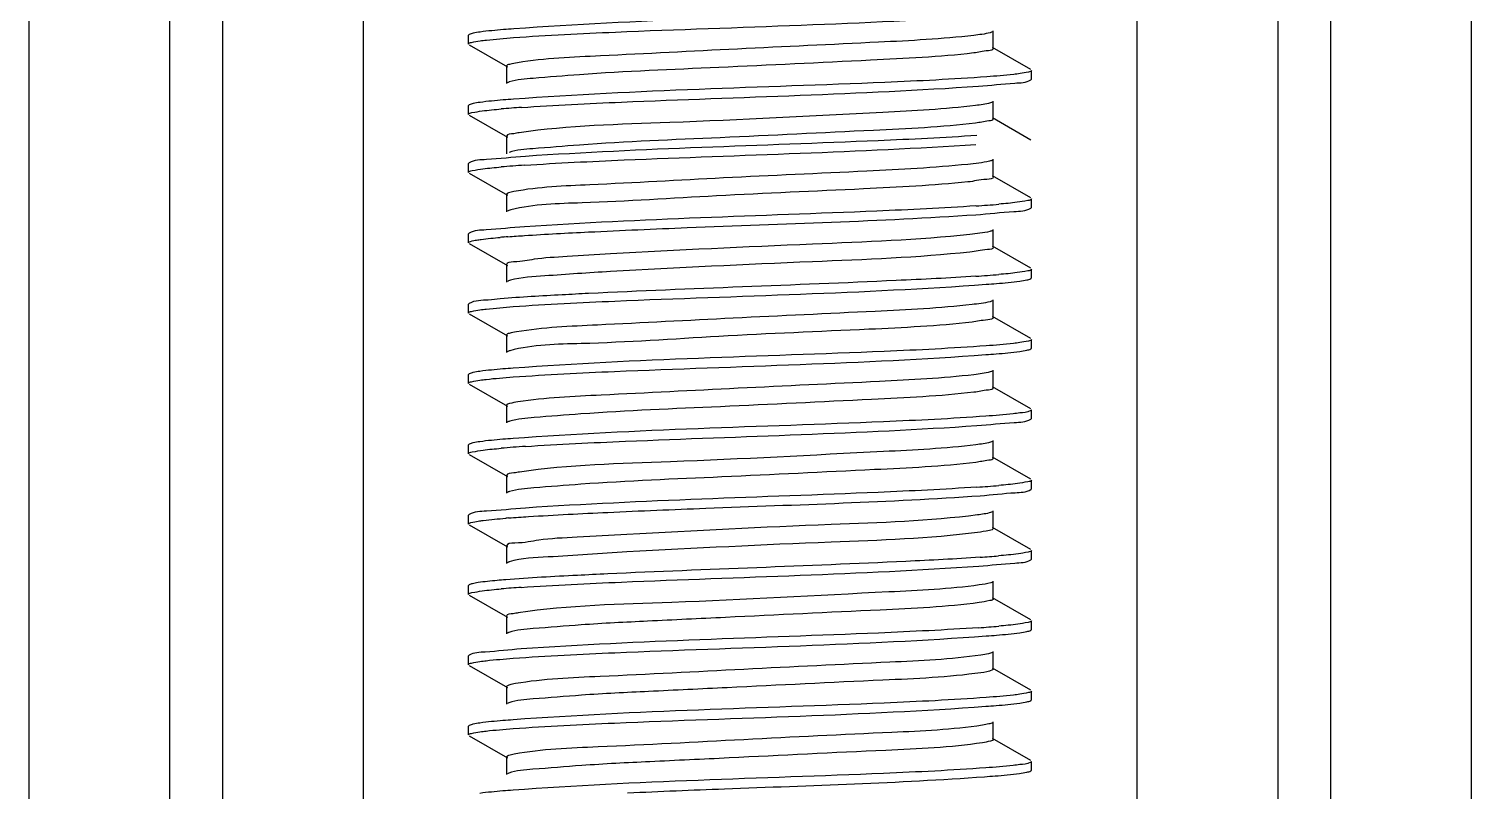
# Model space of a CAD drawing. Extents: x 27938 to 1507990, y 110129 to 923079.
# Drawn here: x 526204 to 526692.2, y 381944.6 to 382202.7 of the extents above; entities that cross this region are included whole.
import ezdxf

# ---------------------------------------------------------------- set-up
doc = ezdxf.new("R2010")
doc.units = 0
doc.header["$LTSCALE"] = 1000
doc.header["$MEASUREMENT"] = 0

msp = doc.modelspace()

# ---------------------------------------------------------------- linework, layer by layer
at = {"linetype": 'Continuous'}
for p, q in [((526204.03, 383675.04), (526204.03, 378934.02)), ((526251.66, 383675.04), (526251.66, 378934.02)), ((526269.52, 383675.04), (526269.52, 378934.02)), ((526317.14, 383675.04), (526317.14, 378934.02)), ((526579.08, 383675.04), (526579.08, 378934.02)), ((526626.71, 383675.04), (526626.71, 378934.02)), ((526644.57, 383675.04), (526644.57, 378934.02)), ((526692.19, 383675.04), (526692.19, 378934.02)), ((526530.47, 382196.03), (526530.47, 382201.98)), ((526353.09, 382200.75), (526352.86, 382200.49)), ((526352.86, 382197.52), (526352.86, 382200.49)), ((526352.86, 382197.52), (526352.86, 382200.49)), ((526353.09, 382197.25), (526366.01, 382189.77)), ((526543.14, 382188.85), (526530.21, 382196.33)), ((526365.75, 382190.07), (526365.75, 382184.12)), ((526543.36, 382185.61), (526543.36, 382188.59)), ((526543.36, 382185.61), (526543.36, 382188.59)), ((526543.14, 382185.35), (526543.36, 382185.61)), ((526530.47, 382172.21), (526530.47, 382178.17)), ((526353.09, 382176.94), (526352.86, 382176.68)), ((526352.86, 382173.7), (526352.86, 382176.68)), ((526352.86, 382173.7), (526352.86, 382176.68)), ((526353.09, 382173.44), (526366.01, 382165.96)), ((526543.14, 382165.03), (526530.21, 382172.52)), ((526365.75, 382166.26), (526365.75, 382160.31)), ((526530.47, 382152.58), (526530.47, 382158.53)), ((526353.09, 382157.3), (526352.86, 382157.04)), ((526352.86, 382154.07), (526352.86, 382157.04)), ((526352.86, 382154.07), (526352.86, 382157.04)), ((526353.09, 382153.81), (526366.01, 382146.32)), ((526543.14, 382145.4), (526530.21, 382152.88)), ((526365.75, 382146.63), (526365.75, 382140.67)), ((526543.36, 382142.16), (526543.36, 382145.14)), ((526543.36, 382142.16), (526543.36, 382145.14)), ((526543.14, 382141.9), (526543.36, 382142.16)), ((526530.47, 382128.77), (526530.47, 382134.72)), ((526353.09, 382133.49), (526352.86, 382133.23)), ((526352.86, 382130.25), (526352.86, 382133.23)), ((526352.86, 382130.25), (526352.86, 382133.23)), ((526353.09, 382129.99), (526366.01, 382122.51)), ((526543.14, 382121.59), (526530.21, 382129.07)), ((526365.75, 382122.81), (526365.75, 382116.86)), ((526543.36, 382118.35), (526543.36, 382121.32)), ((526543.36, 382118.35), (526543.36, 382121.32)), ((526543.14, 382118.09), (526543.36, 382118.35)), ((526353.09, 382109.68), (526352.86, 382109.42)), ((526352.86, 382106.44), (526352.86, 382109.42)), ((526352.86, 382106.44), (526352.86, 382109.42)), ((526530.47, 382104.95), (526530.47, 382110.91)), ((526353.09, 382106.18), (526366.01, 382098.7)), ((526543.14, 382097.77), (526530.21, 382105.26)), ((526365.75, 382099), (526365.75, 382093.05)), ((526543.14, 382094.27), (526543.36, 382094.54)), ((526543.36, 382094.54), (526543.36, 382097.51)), ((526543.36, 382094.54), (526543.36, 382097.51)), ((526353.09, 382085.87), (526352.86, 382085.61)), ((526352.86, 382082.63), (526352.86, 382085.61)), ((526352.86, 382082.63), (526352.86, 382085.61)), ((526530.47, 382081.14), (526530.47, 382087.09)), ((526353.09, 382082.37), (526366.01, 382074.89)), ((526543.14, 382073.96), (526530.21, 382081.44)), ((526365.75, 382075.19), (526365.75, 382069.23)), ((526543.14, 382070.46), (526543.36, 382070.72)), ((526543.36, 382070.72), (526543.36, 382073.7)), ((526543.36, 382070.72), (526543.36, 382073.7)), ((526353.09, 382062.05), (526352.86, 382061.79)), ((526352.86, 382058.82), (526352.86, 382061.79)), ((526352.86, 382058.82), (526352.86, 382061.79)), ((526530.47, 382057.33), (526530.47, 382063.28)), ((526353.09, 382058.56), (526366.01, 382051.07)), ((526543.14, 382050.15), (526530.21, 382057.63)), ((526365.75, 382051.37), (526365.75, 382045.42)), ((526543.14, 382046.65), (526543.36, 382046.91)), ((526543.36, 382046.91), (526543.36, 382049.89)), ((526543.36, 382046.91), (526543.36, 382049.89)), ((526353.09, 382038.24), (526352.86, 382037.98)), ((526352.86, 382035), (526352.86, 382037.98)), ((526352.86, 382035), (526352.86, 382037.98)), ((526530.47, 382033.52), (526530.47, 382039.47)), ((526353.09, 382034.74), (526366.01, 382027.26)), ((526543.14, 382026.33), (526530.21, 382033.82)), ((526365.75, 382027.56), (526365.75, 382021.61)), ((526543.14, 382022.84), (526543.36, 382023.1)), ((526543.36, 382023.1), (526543.36, 382026.07)), ((526543.36, 382023.1), (526543.36, 382026.07)), ((526353.09, 382014.43), (526352.86, 382014.17)), ((526352.86, 382011.19), (526352.86, 382014.17)), ((526352.86, 382011.19), (526352.86, 382014.17)), ((526530.47, 382009.7), (526530.47, 382015.66)), ((526353.09, 382010.93), (526366.01, 382003.45)), ((526543.14, 382002.52), (526530.21, 382010)), ((526365.75, 382003.75), (526365.75, 381997.8)), ((526543.36, 381999.28), (526543.36, 382002.26)), ((526543.36, 381999.28), (526543.36, 382002.26)), ((526543.14, 381999.02), (526543.36, 381999.28)), ((526353.09, 381990.62), (526352.86, 381990.35)), ((526352.86, 381987.38), (526352.86, 381990.35)), ((526352.86, 381987.38), (526352.86, 381990.35)), ((526353.09, 381987.12), (526366.01, 381979.63)), ((526530.47, 381985.89), (526530.47, 381991.84)), ((526543.14, 381978.71), (526530.21, 381986.19)), ((526365.75, 381979.94), (526365.75, 381973.98)), ((526543.36, 381975.47), (526543.36, 381978.45)), ((526543.36, 381975.47), (526543.36, 381978.45)), ((526366.49, 381974.49), (526366.01, 381974.28)), ((526543.14, 381975.21), (526543.36, 381975.47)), ((526530.47, 381962.08), (526530.47, 381968.03)), ((526353.09, 381966.8), (526352.86, 381966.54)), ((526352.86, 381963.57), (526352.86, 381966.54)), ((526352.86, 381963.57), (526352.86, 381966.54)), ((526353.09, 381963.3), (526366.01, 381955.82)), ((526543.14, 381954.9), (526530.21, 381962.38)), ((526365.75, 381956.12), (526365.75, 381950.17)), ((526543.36, 381951.66), (526543.36, 381954.64)), ((526543.36, 381951.66), (526543.36, 381954.64)), ((526366.44, 381950.66), (526366.01, 381950.47)), ((526543.14, 381951.4), (526543.36, 381951.66))]:
    msp.add_line(p, q, dxfattribs=at)
for centre, radius, start, end in [((526398.11, 381768.66), 408.32, 93.8398, 94.8043), ((526399.49, 381731.7), 425.7, 93.7309, 94.7995), ((526496.96, 382564.76), 422.95, 273.7477, 274.8005), ((526388.92, 381838.24), 294.92, 94.6427, 94.9248), ((526393.29, 381784.61), 348.72, 94.4553, 94.6449), ((526496.91, 382541.47), 423.47, 273.7437, 274.8009), ((526399.9, 381631.21), 430.96, 93.6981, 94.7988), ((526497.39, 382464.01), 417.43, 273.7828, 274.8013), ((526394.16, 381678.3), 359.83, 94.4275, 94.5797), ((526498.9, 382421.2), 398.37, 273.9093, 274.8037), ((526398.01, 381607.43), 407.03, 93.8492, 94.8033), ((526498.2, 382406.27), 407.29, 273.8479, 274.803)]:
    msp.add_arc(centre, radius, start, end, dxfattribs=at)
for points, knots in [([(526368.05, 382199.69), (526379.53, 382200.53), (526432.93, 382203.13), (526486.4, 382204.18), (526528.23, 382207.26)], [0, 0, 0, 0, 0.215407, 1, 1, 1, 1]), ([(526528.27, 382210.24), (526516.82, 382209.39), (526463.45, 382206.79), (526410.01, 382205.73), (526368.18, 382202.67)], [0, 0, 0, 0, 0.214949, 1, 1, 1, 1]), ([(526368.18, 382202.67), (526367.01, 382202.59), (526363.21, 382202.29), (526359.4, 382201.95), (526356.78, 382201.58)], [0, 0, 0, 0, 0.307276, 1, 1, 1, 1]), ([(526352.86, 382197.52), (526352.86, 382197.89), (526354.76, 382198.21), (526355.77, 382198.46), (526356.74, 382198.6)], [0, 0, 0, 0, 0.274415, 1, 1, 1, 1]), ([(526356.78, 382201.58), (526355.98, 382201.47), (526354.74, 382201.26), (526353.48, 382200.98), (526353.09, 382200.75)], [0, 0, 0, 0, 0.643741, 1, 1, 1, 1]), ([(526356.74, 382198.6), (526357.46, 382198.7), (526361.22, 382199.16), (526365, 382199.46), (526368.05, 382199.69)], [0, 0, 0, 0, 0.191381, 1, 1, 1, 1]), ([(526523.82, 382200.45), (526513.14, 382199.2), (526486.44, 382197.86), (526444.34, 382195.9), (526403.63, 382193.76), (526378.74, 382192.66), (526369.45, 382191.21)], [0, 0, 0, 0, 0.208516, 0.518039, 0.81764, 1, 1, 1, 1]), ([(526530.21, 382201.68), (526529.97, 382201.54), (526527.86, 382200.88), (526525.69, 382200.66), (526523.82, 382200.45)], [0, 0, 0, 0, 0.131982, 1, 1, 1, 1]), ([(526523.82, 382194.49), (526512.24, 382193.14), (526483.42, 382191.8), (526438.99, 382189.55), (526400.81, 382188.07), (526377.28, 382186.08), (526369.24, 382185.49), (526366.64, 382184.68)], [0, 0, 0, 0, 0.222005, 0.548688, 0.848211, 0.948158, 1, 1, 1, 1]), ([(526530.47, 382196.03), (526530.48, 382195.41), (526527.1, 382195.16), (526525.48, 382194.69), (526523.82, 382194.49)], [0, 0, 0, 0, 0.268827, 1, 1, 1, 1]), ([(526369.45, 382191.21), (526368.52, 382191.07), (526367.53, 382190.83), (526365.75, 382190.44), (526365.75, 382190.07)], [0, 0, 0, 0, 0.721013, 1, 1, 1, 1]), ([(526539.5, 382187.5), (526538.79, 382187.4), (526535.04, 382186.94), (526531.27, 382186.64), (526528.23, 382186.42)], [0, 0, 0, 0, 0.191317, 1, 1, 1, 1]), ([(526543.36, 382188.59), (526543.36, 382188.21), (526541.47, 382187.9), (526540.47, 382187.64), (526539.5, 382187.5)], [0, 0, 0, 0, 0.274505, 1, 1, 1, 1]), ([(526366.64, 382184.68), (526366.52, 382184.64), (526366.31, 382184.57), (526366.1, 382184.47), (526366.01, 382184.42)], [0, 0, 0, 0, 0.563231, 1, 1, 1, 1]), ([(526528.23, 382186.42), (526516.76, 382185.58), (526463.36, 382182.97), (526409.89, 382181.92), (526368.05, 382178.85)], [0, 0, 0, 0, 0.215206, 1, 1, 1, 1]), ([(526370.77, 382176.06), (526382.05, 382176.83), (526433.61, 382179.32), (526485.22, 382180.51), (526525.43, 382183.25)], [0, 0, 0, 0, 0.219091, 1, 1, 1, 1]), ([(526525.43, 382183.25), (526529.53, 382183.52), (526535.28, 382184.32), (526541.54, 382184.43), (526543.14, 382185.35)], [0, 0, 0, 0, 0.690238, 1, 1, 1, 1]), ([(526356.74, 382177.76), (526355.94, 382177.65), (526354.72, 382177.44), (526353.48, 382177.16), (526353.09, 382176.94)], [0, 0, 0, 0, 0.643277, 1, 1, 1, 1]), ([(526368.05, 382178.85), (526366.89, 382178.76), (526363.11, 382178.47), (526359.34, 382178.13), (526356.74, 382177.76)], [0, 0, 0, 0, 0.307434, 1, 1, 1, 1]), ([(526530.21, 382177.87), (526529.98, 382177.73), (526528.1, 382177.13), (526526.14, 382176.92), (526524.45, 382176.71)], [0, 0, 0, 0, 0.134844, 1, 1, 1, 1]), ([(526352.86, 382173.7), (526352.86, 382174.13), (526355.13, 382174.42), (526356.28, 382174.73), (526357.42, 382174.88)], [0, 0, 0, 0, 0.271629, 1, 1, 1, 1]), ([(526524.45, 382176.71), (526514.03, 382175.43), (526479.47, 382173.78), (526428.04, 382170.85), (526386.81, 382169.94), (526369.96, 382167.48)], [0, 0, 0, 0, 0.203452, 0.669893, 1, 1, 1, 1]), ([(526524.45, 382170.76), (526512.98, 382169.35), (526484.13, 382168.05), (526439.48, 382165.75), (526400.93, 382164.29), (526377.21, 382162.25), (526369.13, 382161.69), (526366.56, 382160.84)], [0, 0, 0, 0, 0.219023, 0.546829, 0.848448, 0.948708, 1, 1, 1, 1]), ([(526530.47, 382172.21), (526530.48, 382171.65), (526527.45, 382171.36), (526525.96, 382170.94), (526524.45, 382170.76)], [0, 0, 0, 0, 0.270217, 1, 1, 1, 1]), ([(526369.96, 382167.48), (526369.35, 382167.39), (526368.16, 382167.05), (526365.75, 382167.11), (526365.75, 382166.26)], [0, 0, 0, 0, 0.421526, 1, 1, 1, 1]), ([(526371.79, 382156.5), (526383.01, 382157.24), (526433.95, 382159.69), (526484.94, 382160.91), (526524.6, 382163.55)], [0, 0, 0, 0, 0.220571, 1, 1, 1, 1]), ([(526524.92, 382166.55), (526513.78, 382165.8), (526462.84, 382163.35), (526411.84, 382162.12), (526372.09, 382159.49)], [0, 0, 0, 0, 0.219007, 1, 1, 1, 1]), ([(526372.09, 382159.49), (526367.69, 382159.2), (526361.53, 382158.35), (526354.8, 382158.29), (526353.09, 382157.3)], [0, 0, 0, 0, 0.691503, 1, 1, 1, 1]), ([(526530.21, 382158.23), (526529.91, 382158.05), (526527.14, 382157.28), (526524.32, 382157.04), (526521.85, 382156.78)], [0, 0, 0, 0, 0.124926, 1, 1, 1, 1]), ([(526352.86, 382154.07), (526352.86, 382154.52), (526355.28, 382154.79), (526356.49, 382155.13), (526357.71, 382155.28)], [0, 0, 0, 0, 0.270691, 1, 1, 1, 1]), ([(526521.85, 382156.78), (526510.47, 382155.61), (526482.88, 382154.2), (526440.21, 382152.33), (526400.47, 382150.03), (526376.66, 382149.16), (526368.19, 382147.55)], [0, 0, 0, 0, 0.222949, 0.537937, 0.832059, 1, 1, 1, 1]), ([(526521.85, 382150.83), (526510.12, 382149.62), (526481.75, 382148.17), (526438.17, 382146.39), (526398.53, 382143.72), (526375.02, 382143.33), (526367.18, 382141.38)], [0, 0, 0, 0, 0.22824, 0.54962, 0.84357, 1, 1, 1, 1]), ([(526530.47, 382152.58), (526530.48, 382151.79), (526526.04, 382151.7), (526524, 382151.05), (526521.85, 382150.83)], [0, 0, 0, 0, 0.265953, 1, 1, 1, 1]), ([(526368.19, 382147.55), (526367.58, 382147.43), (526366.87, 382147.27), (526365.75, 382146.88), (526365.75, 382146.63)], [0, 0, 0, 0, 0.710384, 1, 1, 1, 1]), ([(526543.36, 382145.14), (526543.36, 382144.69), (526540.97, 382144.41), (526539.77, 382144.08), (526538.56, 382143.93)], [0, 0, 0, 0, 0.270828, 1, 1, 1, 1]), ([(526367.18, 382141.38), (526366.94, 382141.32), (526366.55, 382141.21), (526366.16, 382141.06), (526366.01, 382140.97)], [0, 0, 0, 0, 0.588567, 1, 1, 1, 1]), ([(526524.6, 382142.72), (526513.41, 382141.97), (526462.47, 382139.53), (526411.47, 382138.3), (526371.79, 382135.66)], [0, 0, 0, 0, 0.220044, 1, 1, 1, 1]), ([(526393.49, 382133.89), (526404.61, 382134.43), (526448.3, 382136.33), (526492.03, 382137.57), (526524.56, 382139.74)], [0, 0, 0, 0, 0.25454, 1, 1, 1, 1]), ([(526524.56, 382139.74), (526528.87, 382140.03), (526534.89, 382140.86), (526541.46, 382140.94), (526543.14, 382141.9)], [0, 0, 0, 0, 0.69109, 1, 1, 1, 1]), ([(526371.79, 382135.66), (526367.45, 382135.37), (526361.39, 382134.53), (526354.77, 382134.46), (526353.09, 382133.49)], [0, 0, 0, 0, 0.691213, 1, 1, 1, 1]), ([(526366.2, 382132.28), (526368.07, 382132.43), (526377.16, 382133.07), (526386.26, 382133.54), (526393.49, 382133.89)], [0, 0, 0, 0, 0.205696, 1, 1, 1, 1]), ([(526530.21, 382134.42), (526529.93, 382134.25), (526527.4, 382133.52), (526524.82, 382133.29), (526522.57, 382133.05)], [0, 0, 0, 0, 0.127252, 1, 1, 1, 1]), ([(526352.86, 382130.25), (526352.86, 382130.53), (526354.15, 382130.87), (526354.9, 382131.05), (526355.59, 382131.16)], [0, 0, 0, 0, 0.28203, 1, 1, 1, 1]), ([(526355.59, 382131.16), (526356.1, 382131.25), (526358.76, 382131.63), (526361.43, 382131.88), (526363.6, 382132.07)], [0, 0, 0, 0, 0.190713, 1, 1, 1, 1]), ([(526522.57, 382133.05), (526504.85, 382131.14), (526464.21, 382129.65), (526423.65, 382127.73), (526400.88, 382126.45)], [0, 0, 0, 0, 0.438605, 1, 1, 1, 1]), ([(526530.47, 382128.77), (526530.48, 382128.04), (526526.43, 382127.89), (526524.54, 382127.3), (526522.57, 382127.09)], [0, 0, 0, 0, 0.266804, 1, 1, 1, 1]), ([(526400.88, 382126.45), (526395.99, 382126.18), (526387.63, 382125.57), (526375.89, 382125.03), (526370.49, 382123.71), (526365.76, 382123.66), (526365.75, 382122.81)], [0, 0, 0, 0, 0.415, 0.730895, 0.928614, 1, 1, 1, 1]), ([(526522.57, 382127.09), (526504.85, 382125.19), (526464.21, 382123.69), (526423.65, 382121.78), (526400.88, 382120.5)], [0, 0, 0, 0, 0.438605, 1, 1, 1, 1]), ([(526400.88, 382120.5), (526393.47, 382120.08), (526382.22, 382119.19), (526370.8, 382118.53), (526367.01, 382117.52)], [0, 0, 0, 0, 0.654734, 1, 1, 1, 1]), ([(526524.56, 382118.9), (526515.58, 382118.3), (526471.89, 382116.13), (526428.18, 382114.74), (526393.49, 382113.06)], [0, 0, 0, 0, 0.205964, 1, 1, 1, 1]), ([(526543.36, 382121.32), (526543.36, 382120.87), (526540.97, 382120.6), (526539.77, 382120.27), (526538.57, 382120.12)], [0, 0, 0, 0, 0.270838, 1, 1, 1, 1]), ([(526367.01, 382117.52), (526366.81, 382117.47), (526366.47, 382117.37), (526366.14, 382117.24), (526366.02, 382117.16)], [0, 0, 0, 0, 0.581773, 1, 1, 1, 1]), ([(526367.97, 382108.61), (526379.42, 382109.45), (526432.79, 382112.05), (526486.24, 382113.11), (526528.07, 382116.17)], [0, 0, 0, 0, 0.214998, 1, 1, 1, 1]), ([(526528.07, 382116.17), (526529.23, 382116.26), (526533.03, 382116.55), (526536.84, 382116.89), (526539.45, 382117.26)], [0, 0, 0, 0, 0.307332, 1, 1, 1, 1]), ([(526539.45, 382117.26), (526540.25, 382117.37), (526541.49, 382117.58), (526542.75, 382117.86), (526543.14, 382118.09)], [0, 0, 0, 0, 0.643619, 1, 1, 1, 1]), ([(526363.6, 382111.24), (526362.25, 382111.12), (526358.79, 382110.65), (526354.98, 382110.77), (526353.09, 382109.68)], [0, 0, 0, 0, 0.38307, 1, 1, 1, 1]), ([(526393.49, 382113.06), (526390.51, 382112.91), (526380.54, 382112.4), (526370.57, 382111.84), (526363.6, 382111.24)], [0, 0, 0, 0, 0.299335, 1, 1, 1, 1]), ([(526523.26, 382109.31), (526512.37, 382108.08), (526485.41, 382106.73), (526443.13, 382104.79), (526402.68, 382102.61), (526378.11, 382101.56), (526369.06, 382100.08)], [0, 0, 0, 0, 0.212745, 0.523869, 0.821865, 1, 1, 1, 1]), ([(526530.21, 382110.61), (526529.95, 382110.45), (526527.66, 382109.76), (526525.31, 382109.54), (526523.26, 382109.31)], [0, 0, 0, 0, 0.129757, 1, 1, 1, 1]), ([(526352.86, 382106.44), (526352.86, 382106.81), (526354.75, 382107.13), (526355.74, 382107.39), (526356.71, 382107.52)], [0, 0, 0, 0, 0.27455, 1, 1, 1, 1]), ([(526356.71, 382107.52), (526357.43, 382107.62), (526361.17, 382108.08), (526364.93, 382108.38), (526367.97, 382108.61)], [0, 0, 0, 0, 0.19129, 1, 1, 1, 1]), ([(526530.47, 382104.95), (526530.48, 382104.29), (526526.8, 382104.08), (526525.07, 382103.56), (526523.26, 382103.36)], [0, 0, 0, 0, 0.26783, 1, 1, 1, 1]), ([(526369.06, 382100.08), (526368.22, 382099.94), (526367.32, 382099.73), (526365.75, 382099.33), (526365.75, 382099)], [0, 0, 0, 0, 0.718436, 1, 1, 1, 1]), ([(526523.26, 382103.36), (526511.67, 382102.05), (526483.09, 382100.63), (526438.91, 382098.85), (526398.64, 382095.93), (526374.65, 382095.85), (526366.88, 382093.67)], [0, 0, 0, 0, 0.223258, 0.547569, 0.845448, 1, 1, 1, 1]), ([(526528.07, 382095.33), (526516.57, 382094.49), (526463.2, 382091.89), (526409.76, 382090.85), (526367.97, 382087.77)], [0, 0, 0, 0, 0.215728, 1, 1, 1, 1]), ([(526539.45, 382096.42), (526538.73, 382096.32), (526534.94, 382095.86), (526531.14, 382095.56), (526528.07, 382095.33)], [0, 0, 0, 0, 0.19147, 1, 1, 1, 1]), ([(526543.36, 382097.51), (526543.36, 382097.14), (526541.44, 382096.82), (526540.43, 382096.56), (526539.45, 382096.42)], [0, 0, 0, 0, 0.274248, 1, 1, 1, 1]), ([(526366.88, 382093.67), (526366.71, 382093.63), (526366.41, 382093.54), (526366.13, 382093.41), (526366.01, 382093.35)], [0, 0, 0, 0, 0.575828, 1, 1, 1, 1]), ([(526367.91, 382084.79), (526379.34, 382085.63), (526432.67, 382088.23), (526486.08, 382089.3), (526527.9, 382092.35)], [0, 0, 0, 0, 0.214643, 1, 1, 1, 1]), ([(526527.9, 382092.35), (526529.08, 382092.43), (526532.92, 382092.73), (526536.76, 382093.07), (526539.41, 382093.44)], [0, 0, 0, 0, 0.307278, 1, 1, 1, 1]), ([(526539.41, 382093.44), (526540.22, 382093.55), (526541.47, 382093.77), (526542.74, 382094.05), (526543.14, 382094.27)], [0, 0, 0, 0, 0.644079, 1, 1, 1, 1]), ([(526356.71, 382086.69), (526355.92, 382086.58), (526354.71, 382086.36), (526353.47, 382086.09), (526353.09, 382085.87)], [0, 0, 0, 0, 0.642977, 1, 1, 1, 1]), ([(526356.7, 382083.71), (526357.41, 382083.81), (526361.14, 382084.27), (526364.88, 382084.57), (526367.91, 382084.79)], [0, 0, 0, 0, 0.191275, 1, 1, 1, 1]), ([(526367.97, 382087.77), (526366.81, 382087.68), (526363.06, 382087.39), (526359.3, 382087.05), (526356.71, 382086.69)], [0, 0, 0, 0, 0.307533, 1, 1, 1, 1]), ([(526523.92, 382085.57), (526513.29, 382084.32), (526486.65, 382082.99), (526444.59, 382081.02), (526403.82, 382078.89), (526378.87, 382077.77), (526369.54, 382076.34)], [0, 0, 0, 0, 0.207666, 0.516866, 0.81679, 1, 1, 1, 1]), ([(526530.21, 382086.79), (526529.97, 382086.65), (526527.9, 382086.01), (526525.77, 382085.79), (526523.92, 382085.57)], [0, 0, 0, 0, 0.132446, 1, 1, 1, 1]), ([(526352.86, 382082.63), (526352.86, 382083), (526354.74, 382083.32), (526355.73, 382083.57), (526356.7, 382083.71)], [0, 0, 0, 0, 0.274625, 1, 1, 1, 1]), ([(526530.47, 382081.14), (526530.48, 382080.53), (526527.16, 382080.28), (526525.56, 382079.81), (526523.92, 382079.62)], [0, 0, 0, 0, 0.269044, 1, 1, 1, 1]), ([(526369.54, 382076.34), (526368.59, 382076.2), (526367.58, 382075.95), (526365.75, 382075.56), (526365.75, 382075.19)], [0, 0, 0, 0, 0.721489, 1, 1, 1, 1]), ([(526523.92, 382079.62), (526512.43, 382078.27), (526483.76, 382076.93), (526439.45, 382074.7), (526401.28, 382073.18), (526377.6, 382071.24), (526369.45, 382070.62), (526366.77, 382069.83)], [0, 0, 0, 0, 0.220439, 0.545965, 0.845865, 0.946757, 1, 1, 1, 1]), ([(526527.9, 382071.51), (526516.38, 382070.67), (526463.05, 382068.07), (526409.64, 382067.03), (526367.91, 382063.95)], [0, 0, 0, 0, 0.216242, 1, 1, 1, 1]), ([(526524.93, 382068.33), (526529.15, 382068.61), (526535.05, 382069.43), (526541.5, 382069.52), (526543.14, 382070.46)], [0, 0, 0, 0, 0.69073, 1, 1, 1, 1]), ([(526539.41, 382072.6), (526538.68, 382072.5), (526534.85, 382072.04), (526531, 382071.74), (526527.9, 382071.51)], [0, 0, 0, 0, 0.191504, 1, 1, 1, 1]), ([(526543.36, 382073.7), (526543.36, 382073.58), (526541.95, 382072.69), (526540.66, 382072.78), (526539.41, 382072.6)], [0, 0, 0, 0, 0.088885, 1, 1, 1, 1]), ([(526366.77, 382069.83), (526366.62, 382069.79), (526366.36, 382069.7), (526366.11, 382069.59), (526366.01, 382069.54)], [0, 0, 0, 0, 0.570334, 1, 1, 1, 1]), ([(526372.1, 382061.27), (526383.38, 382062.01), (526434.32, 382064.45), (526485.33, 382065.66), (526524.93, 382068.33)], [0, 0, 0, 0, 0.221629, 1, 1, 1, 1]), ([(526356.7, 382062.87), (526355.91, 382062.76), (526354.7, 382062.55), (526353.47, 382062.27), (526353.09, 382062.05)], [0, 0, 0, 0, 0.642812, 1, 1, 1, 1]), ([(526367.91, 382063.95), (526366.76, 382063.87), (526363.02, 382063.57), (526359.27, 382063.24), (526356.7, 382062.87)], [0, 0, 0, 0, 0.307553, 1, 1, 1, 1]), ([(526524.56, 382061.84), (526514.18, 382060.55), (526479.67, 382058.91), (526428.23, 382055.99), (526386.96, 382055.05), (526370.05, 382052.6)], [0, 0, 0, 0, 0.202603, 0.668804, 1, 1, 1, 1]), ([(526530.21, 382062.98), (526529.99, 382062.85), (526528.13, 382062.25), (526526.21, 382062.04), (526524.56, 382061.84)], [0, 0, 0, 0, 0.135346, 1, 1, 1, 1]), ([(526352.86, 382058.82), (526352.86, 382059.28), (526355.31, 382059.54), (526356.54, 382059.88), (526357.77, 382060.04)], [0, 0, 0, 0, 0.270507, 1, 1, 1, 1]), ([(526524.56, 382055.88), (526513.17, 382054.48), (526484.46, 382053.18), (526439.94, 382050.89), (526401.4, 382049.4), (526377.52, 382047.41), (526369.34, 382046.81), (526366.68, 382045.99)], [0, 0, 0, 0, 0.21746, 0.544109, 0.846107, 0.947311, 1, 1, 1, 1]), ([(526530.47, 382057.33), (526530.48, 382056.77), (526527.5, 382056.48), (526526.04, 382056.07), (526524.56, 382055.88)], [0, 0, 0, 0, 0.270473, 1, 1, 1, 1]), ([(526370.05, 382052.6), (526369.42, 382052.51), (526368.21, 382052.17), (526365.75, 382052.24), (526365.75, 382051.37)], [0, 0, 0, 0, 0.421733, 1, 1, 1, 1]), ([(526366.68, 382045.99), (526366.55, 382045.95), (526366.32, 382045.87), (526366.1, 382045.78), (526366.01, 382045.72)], [0, 0, 0, 0, 0.565364, 1, 1, 1, 1]), ([(526524.93, 382047.49), (526513.79, 382046.74), (526462.85, 382044.29), (526411.85, 382043.05), (526372.1, 382040.43)], [0, 0, 0, 0, 0.218973, 1, 1, 1, 1]), ([(526526.06, 382044.59), (526530.01, 382044.86), (526535.56, 382045.63), (526541.59, 382045.76), (526543.14, 382046.65)], [0, 0, 0, 0, 0.689563, 1, 1, 1, 1]), ([(526543.36, 382049.89), (526543.36, 382049.44), (526541.01, 382049.16), (526539.82, 382048.84), (526538.63, 382048.69)], [0, 0, 0, 0, 0.271064, 1, 1, 1, 1]), ([(526399.94, 382038.95), (526411, 382039.46), (526453.04, 382041.25), (526495.12, 382042.45), (526526.06, 382044.59)], [0, 0, 0, 0, 0.263095, 1, 1, 1, 1]), ([(526352.86, 382035), (526352.86, 382035.32), (526354.4, 382035.66), (526355.26, 382035.86), (526356.07, 382035.99)], [0, 0, 0, 0, 0.278252, 1, 1, 1, 1]), ([(526372.1, 382040.43), (526367.7, 382040.14), (526361.53, 382039.29), (526354.8, 382039.22), (526353.09, 382038.24)], [0, 0, 0, 0, 0.691512, 1, 1, 1, 1]), ([(526356.07, 382035.99), (526356.66, 382036.08), (526359.77, 382036.5), (526362.9, 382036.77), (526365.43, 382036.97)], [0, 0, 0, 0, 0.191021, 1, 1, 1, 1]), ([(526366.39, 382037.05), (526368.64, 382037.22), (526379.81, 382037.99), (526391, 382038.53), (526399.94, 382038.95)], [0, 0, 0, 0, 0.201424, 1, 1, 1, 1]), ([(526525.16, 382038.1), (526508.72, 382035.96), (526469.03, 382034.74), (526429.48, 382032.73), (526406.46, 382031.51)], [0, 0, 0, 0, 0.418207, 1, 1, 1, 1]), ([(526530.21, 382039.17), (526530.01, 382039.05), (526528.35, 382038.49), (526526.63, 382038.29), (526525.16, 382038.1)], [0, 0, 0, 0, 0.138483, 1, 1, 1, 1]), ([(526406.46, 382031.51), (526400.84, 382031.21), (526391.19, 382030.52), (526377.57, 382030.01), (526371.35, 382028.44), (526365.75, 382028.54), (526365.75, 382027.56)], [0, 0, 0, 0, 0.411949, 0.728681, 0.928197, 1, 1, 1, 1]), ([(526525.16, 382032.15), (526508.72, 382030.01), (526469.03, 382028.79), (526429.48, 382026.78), (526406.46, 382025.55)], [0, 0, 0, 0, 0.418207, 1, 1, 1, 1]), ([(526530.47, 382033.52), (526530.48, 382033.01), (526527.83, 382032.68), (526526.49, 382032.32), (526525.16, 382032.15)], [0, 0, 0, 0, 0.272138, 1, 1, 1, 1]), ([(526366.61, 382022.15), (526366.49, 382022.12), (526366.29, 382022.05), (526366.09, 382021.96), (526366.01, 382021.91)], [0, 0, 0, 0, 0.560801, 1, 1, 1, 1]), ([(526406.46, 382025.55), (526397.56, 382025.08), (526384.37, 382023.9), (526370.82, 382023.5), (526366.61, 382022.15)], [0, 0, 0, 0, 0.668187, 1, 1, 1, 1]), ([(526526.06, 382023.75), (526517.65, 382023.17), (526475.62, 382021.02), (526433.56, 382019.66), (526399.94, 382018.11)], [0, 0, 0, 0, 0.200271, 1, 1, 1, 1]), ([(526525.53, 382020.74), (526529.6, 382021.02), (526535.32, 382021.81), (526541.55, 382021.92), (526543.14, 382022.84)], [0, 0, 0, 0, 0.690138, 1, 1, 1, 1]), ([(526543.36, 382026.07), (526543.36, 382025.65), (526541.17, 382025.36), (526540.05, 382025.06), (526538.94, 382024.91)], [0, 0, 0, 0, 0.272105, 1, 1, 1, 1]), ([(526399.94, 382018.11), (526396.52, 382017.95), (526385.01, 382017.4), (526373.51, 382016.78), (526365.43, 382016.14)], [0, 0, 0, 0, 0.296988, 1, 1, 1, 1]), ([(526370.69, 382013.55), (526381.97, 382014.32), (526433.59, 382016.81), (526485.27, 382017.99), (526525.53, 382020.74)], [0, 0, 0, 0, 0.218971, 1, 1, 1, 1]), ([(526352.86, 382011.19), (526352.86, 382011.62), (526355.13, 382011.91), (526356.28, 382012.22), (526357.43, 382012.37)], [0, 0, 0, 0, 0.271637, 1, 1, 1, 1]), ([(526356.07, 382015.15), (526355.42, 382015.05), (526354.42, 382014.87), (526353.41, 382014.61), (526353.09, 382014.43)], [0, 0, 0, 0, 0.635229, 1, 1, 1, 1]), ([(526365.43, 382016.14), (526364.47, 382016.06), (526361.34, 382015.79), (526358.21, 382015.49), (526356.07, 382015.15)], [0, 0, 0, 0, 0.308017, 1, 1, 1, 1]), ([(526525.73, 382014.36), (526515.58, 382012.97), (526480.8, 382011.41), (526428.88, 382008.3), (526386.85, 382007.52), (526369.68, 382004.92)], [0, 0, 0, 0, 0.196527, 0.666696, 1, 1, 1, 1]), ([(526530.21, 382015.35), (526530.02, 382015.25), (526528.56, 382014.73), (526527.03, 382014.54), (526525.73, 382014.36)], [0, 0, 0, 0, 0.141904, 1, 1, 1, 1]), ([(526525.73, 382008.41), (526514.61, 382006.88), (526485.88, 382005.65), (526448.47, 382003.77), (526414.75, 382002.17), (526393.01, 382001.11), (526377.45, 381999.74), (526369.16, 381999.19), (526366.54, 381998.32)], [0, 0, 0, 0, 0.211039, 0.539644, 0.704709, 0.845991, 0.948071, 1, 1, 1, 1]), ([(526530.47, 382009.7), (526530.47, 382009.25), (526528.13, 382008.89), (526526.92, 382008.57), (526525.73, 382008.41)], [0, 0, 0, 0, 0.274084, 1, 1, 1, 1]), ([(526369.68, 382004.92), (526369.11, 382004.84), (526367.99, 382004.52), (526365.75, 382004.55), (526365.75, 382003.75)], [0, 0, 0, 0, 0.420596, 1, 1, 1, 1]), ([(526543.36, 382002.26), (526543.36, 382001.83), (526541.09, 382001.54), (526539.94, 382001.23), (526538.79, 382001.08)], [0, 0, 0, 0, 0.271601, 1, 1, 1, 1]), ([(526366.54, 381998.32), (526366.44, 381998.29), (526366.26, 381998.22), (526366.09, 381998.14), (526366.01, 381998.1)], [0, 0, 0, 0, 0.556813, 1, 1, 1, 1]), ([(526367.97, 381989.54), (526379.43, 381990.39), (526432.8, 381992.99), (526486.24, 381994.05), (526528.07, 381997.11)], [0, 0, 0, 0, 0.215007, 1, 1, 1, 1]), ([(526525.53, 381999.9), (526514.24, 381999.13), (526462.62, 381996.65), (526410.95, 381995.46), (526370.69, 381992.71)], [0, 0, 0, 0, 0.219019, 1, 1, 1, 1]), ([(526528.07, 381997.11), (526529.24, 381997.19), (526533.04, 381997.49), (526536.84, 381997.83), (526539.45, 381998.19)], [0, 0, 0, 0, 0.307335, 1, 1, 1, 1]), ([(526539.45, 381998.19), (526540.26, 381998.31), (526541.49, 381998.52), (526542.75, 381998.8), (526543.14, 381999.02)], [0, 0, 0, 0, 0.643606, 1, 1, 1, 1]), ([(526370.69, 381992.71), (526366.61, 381992.43), (526360.9, 381991.64), (526354.68, 381991.53), (526353.09, 381990.62)], [0, 0, 0, 0, 0.690145, 1, 1, 1, 1]), ([(526352.86, 381987.38), (526352.86, 381987.75), (526354.75, 381988.07), (526355.74, 381988.32), (526356.71, 381988.46)], [0, 0, 0, 0, 0.274548, 1, 1, 1, 1]), ([(526356.71, 381988.46), (526357.43, 381988.56), (526361.17, 381989.02), (526364.93, 381989.32), (526367.97, 381989.54)], [0, 0, 0, 0, 0.19129, 1, 1, 1, 1]), ([(526526.27, 381990.63), (526516.07, 381989.14), (526489.23, 381987.96), (526446.28, 381985.85), (526404.08, 381983.57), (526378.19, 381982.59), (526368.74, 381980.96)], [0, 0, 0, 0, 0.195916, 0.50941, 0.817674, 1, 1, 1, 1]), ([(526530.21, 381991.54), (526529.79, 381991.3), (526528.44, 381990.99), (526527.12, 381990.75), (526526.27, 381990.63)], [0, 0, 0, 0, 0.359626, 1, 1, 1, 1]), ([(526526.27, 381984.67), (526515.3, 381983.07), (526486.58, 381981.91), (526449.11, 381979.98), (526415.1, 381978.37), (526393.13, 381977.32), (526377.44, 381975.91), (526369.1, 381975.39), (526366.49, 381974.49)], [0, 0, 0, 0, 0.207622, 0.537088, 0.703334, 0.845682, 0.948308, 1, 1, 1, 1]), ([(526530.47, 381985.89), (526530.47, 381985.75), (526529.01, 381984.78), (526527.6, 381984.87), (526526.27, 381984.67)], [0, 0, 0, 0, 0.090979, 1, 1, 1, 1]), ([(526368.74, 381980.96), (526367.99, 381980.83), (526367.16, 381980.64), (526365.75, 381980.24), (526365.75, 381979.94)], [0, 0, 0, 0, 0.716188, 1, 1, 1, 1]), ([(526539.45, 381977.36), (526538.73, 381977.26), (526534.94, 381976.8), (526531.14, 381976.5), (526528.07, 381976.27)], [0, 0, 0, 0, 0.191467, 1, 1, 1, 1]), ([(526543.36, 381978.45), (526543.36, 381978.07), (526541.44, 381977.76), (526540.43, 381977.5), (526539.45, 381977.36)], [0, 0, 0, 0, 0.274254, 1, 1, 1, 1]), ([(526367.91, 381965.72), (526379.34, 381966.57), (526432.68, 381969.17), (526486.08, 381970.24), (526527.9, 381973.28)], [0, 0, 0, 0, 0.214657, 1, 1, 1, 1]), ([(526528.07, 381976.27), (526516.58, 381975.43), (526463.21, 381972.83), (526409.76, 381971.78), (526367.97, 381968.71)], [0, 0, 0, 0, 0.215715, 1, 1, 1, 1]), ([(526527.9, 381973.28), (526529.08, 381973.37), (526532.92, 381973.67), (526536.77, 381974.01), (526539.41, 381974.38)], [0, 0, 0, 0, 0.307279, 1, 1, 1, 1]), ([(526539.41, 381974.38), (526540.22, 381974.49), (526541.47, 381974.7), (526542.74, 381974.98), (526543.14, 381975.21)], [0, 0, 0, 0, 0.644063, 1, 1, 1, 1]), ([(526356.71, 381967.62), (526355.92, 381967.51), (526354.71, 381967.3), (526353.47, 381967.02), (526353.09, 381966.8)], [0, 0, 0, 0, 0.642982, 1, 1, 1, 1]), ([(526367.97, 381968.71), (526366.81, 381968.62), (526363.06, 381968.33), (526359.3, 381967.99), (526356.71, 381967.62)], [0, 0, 0, 0, 0.307532, 1, 1, 1, 1]), ([(526530.21, 381967.73), (526529.84, 381967.51), (526528.67, 381967.22), (526527.51, 381967), (526526.77, 381966.89)], [0, 0, 0, 0, 0.365017, 1, 1, 1, 1]), ([(526352.86, 381963.57), (526352.86, 381963.93), (526354.74, 381964.25), (526355.73, 381964.51), (526356.7, 381964.64)], [0, 0, 0, 0, 0.274622, 1, 1, 1, 1]), ([(526356.7, 381964.64), (526357.41, 381964.75), (526361.14, 381965.2), (526364.88, 381965.5), (526367.91, 381965.72)], [0, 0, 0, 0, 0.191276, 1, 1, 1, 1]), ([(526526.77, 381966.89), (526516.64, 381965.32), (526489.61, 381964.2), (526446.26, 381962.04), (526403.71, 381959.68), (526377.65, 381958.81), (526368.3, 381957.07)], [0, 0, 0, 0, 0.193768, 0.50974, 0.82028, 1, 1, 1, 1]), ([(526526.77, 381960.94), (526515.97, 381959.26), (526487.28, 381958.17), (526449.77, 381956.19), (526415.48, 381954.58), (526393.27, 381953.52), (526377.46, 381952.09), (526369.04, 381951.59), (526366.44, 381950.66)], [0, 0, 0, 0, 0.20408, 0.534343, 0.70178, 0.845233, 0.948467, 1, 1, 1, 1]), ([(526530.47, 381962.08), (526530.47, 381961.71), (526528.69, 381961.32), (526527.7, 381961.08), (526526.77, 381960.94)], [0, 0, 0, 0, 0.278995, 1, 1, 1, 1]), ([(526368.3, 381957.07), (526367.66, 381956.95), (526366.93, 381956.78), (526365.75, 381956.39), (526365.75, 381956.12)], [0, 0, 0, 0, 0.712168, 1, 1, 1, 1]), ([(526539.41, 381953.54), (526538.68, 381953.44), (526534.85, 381952.97), (526531.01, 381952.67), (526527.9, 381952.45)], [0, 0, 0, 0, 0.191504, 1, 1, 1, 1]), ([(526543.36, 381954.64), (526543.36, 381954.51), (526541.95, 381953.62), (526540.66, 381953.71), (526539.41, 381953.54)], [0, 0, 0, 0, 0.088893, 1, 1, 1, 1]), ([(526527.9, 381952.45), (526516.39, 381951.61), (526463.06, 381949.01), (526409.65, 381947.97), (526367.91, 381944.89)], [0, 0, 0, 0, 0.216223, 1, 1, 1, 1]), ([(526406.7, 381944), (526417.61, 381944.48), (526457.88, 381946.17), (526498.18, 381947.33), (526527.48, 381949.44)], [0, 0, 0, 0, 0.271117, 1, 1, 1, 1]), ([(526527.48, 381949.44), (526528.69, 381949.53), (526532.63, 381949.83), (526536.58, 381950.17), (526539.29, 381950.55)], [0, 0, 0, 0, 0.307137, 1, 1, 1, 1]), ([(526539.29, 381950.55), (526540.14, 381950.66), (526541.42, 381950.88), (526542.73, 381951.17), (526543.14, 381951.4)], [0, 0, 0, 0, 0.645207, 1, 1, 1, 1]), ([(526367.91, 381944.89), (526366.76, 381944.8), (526363.02, 381944.51), (526359.27, 381944.17), (526356.7, 381943.81)], [0, 0, 0, 0, 0.307553, 1, 1, 1, 1])]:
    msp.add_open_spline(points, degree=3, knots=knots, dxfattribs=at)
for points in [[(526357.42, 382174.88), (526359.58, 382175.16), (526361.75, 382175.36), (526363.92, 382175.55)], [(526357.71, 382155.28), (526359.76, 382155.54), (526361.81, 382155.73), (526363.87, 382155.91)], [(526538.56, 382143.93), (526536.5, 382143.67), (526534.42, 382143.47), (526532.35, 382143.3)], [(526538.57, 382120.12), (526536.5, 382119.85), (526534.43, 382119.66), (526532.36, 382119.48)], [(526357.77, 382060.04), (526359.79, 382060.29), (526361.82, 382060.48), (526363.85, 382060.65)], [(526538.63, 382048.69), (526536.54, 382048.42), (526534.44, 382048.22), (526532.33, 382048.04)], [(526538.94, 382024.91), (526536.72, 382024.62), (526534.49, 382024.41), (526532.26, 382024.23)], [(526357.43, 382012.37), (526359.59, 382012.65), (526361.76, 382012.85), (526363.93, 382013.04)], [(526538.79, 382001.08), (526536.63, 382000.8), (526534.46, 382000.6), (526532.3, 382000.42)]]:
    msp.add_open_spline(points, degree=3, dxfattribs=at)

doc.saveas('drawing.dxf')
